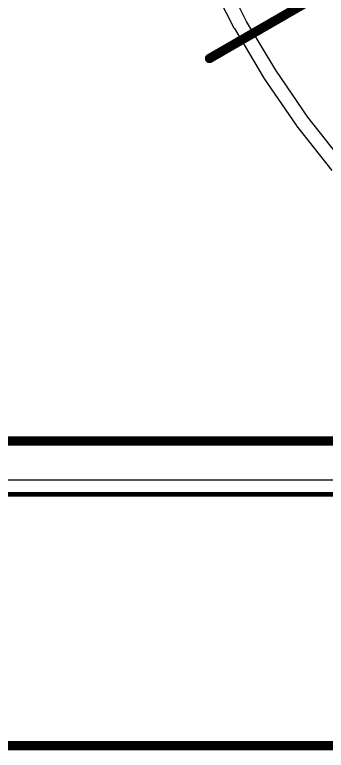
# Model space of a CAD drawing. Header units: inches. Extents: x -18 to 217, y -14 to 159.
# Drawn here: x 6.22 to 14.68, y -13.41 to 6.59 of the extents above; entities that cross this region are included whole.
import ezdxf

# ---------------------------------------------------------------- set-up
doc = ezdxf.new("R2010")
doc.units = ezdxf.units.IN
for name, color, linetype in [('Board Outline', 216, 'Continuous'), ('Bottom Layer', 5, 'Continuous'), ('Dimension', 6, 'Continuous'), ('Fabrication', 76, 'Continuous'), ('Top Layer', 1, 'Continuous'), ('Top Overlay', 2, 'Continuous')]:
    doc.layers.add(name, color=color, linetype=linetype)

msp = doc.modelspace()

# ---------------------------------------------------------------- linework, layer by layer
at = {"layer": 'Board Outline', "const_width": 0.127}
msp.add_lwpolyline([(-1.839, -6.45), (73.161, -6.45)], dxfattribs=at)
msp.add_lwpolyline([(-1.839, -6.45), (73.161, -6.45)], dxfattribs=at)
msp.add_lwpolyline([(-1.839, -6.45), (73.161, -6.45)], dxfattribs=at)
msp.add_lwpolyline([(-1.839, -6.45), (73.161, -6.45)], dxfattribs=at)
at = {"layer": 'Bottom Layer'}
msp.add_line((73.463, -6.062), (-2.141, -6.062), dxfattribs=at)
at = {"layer": 'Dimension'}
for points, const_width in [([(58.31, 19.467, 1), (13.31, 19.467, 1)], 0.254), ([(11.448, 5.4, 1), (11.575, 5.4, 1)], 0.127)]:
    msp.add_lwpolyline(points, format="xyb", close=True, dxfattribs=dict(at, const_width=const_width))
at = {"layer": 'Dimension', "const_width": 0.254}
for points in [[(11.511, 5.4), (60.306, 33.609)], [(-6.839, -13.284), (29.897, -13.284)]]:
    msp.add_lwpolyline(points, dxfattribs=at)
at = {"layer": 'Fabrication', "const_width": 0.0127}
msp.add_lwpolyline([(54.511, 31.138, -1.205705), (14.177, 15.55)], format="xyb", dxfattribs=at)
msp.add_lwpolyline([(54.511, 31.138, -1.205705), (14.177, 15.55)], format="xyb", dxfattribs=at)
at = {"layer": 'Top Layer'}
for p, q in [((11.473, 7.612), (12.174, 6.234)), ((12.52, 6.41), (11.82, 7.788)), ((13.309, 5.081), (12.52, 6.41)), ((12.174, 6.234), (12.182, 6.224)), ((12.182, 6.224), (12.186, 6.212)), ((12.186, 6.212), (12.975, 4.882)), ((14.183, 3.806), (13.309, 5.081)), ((12.975, 4.882), (12.984, 4.873)), ((12.984, 4.873), (12.989, 4.861)), ((12.989, 4.861), (13.863, 3.586)), ((15.139, 2.591), (14.183, 3.806)), ((13.863, 3.586), (13.872, 3.577)), ((13.872, 3.577), (13.878, 3.566)), ((13.878, 3.566), (14.834, 2.351)), ((29.272, -6.062), (-2.141, -6.062))]:
    msp.add_line(p, q, dxfattribs=at)
at = {"layer": 'Top Overlay', "const_width": 0.254}
msp.add_lwpolyline([(0, -5), (71.646, -5)], dxfattribs=at)

doc.saveas('drawing.dxf')
